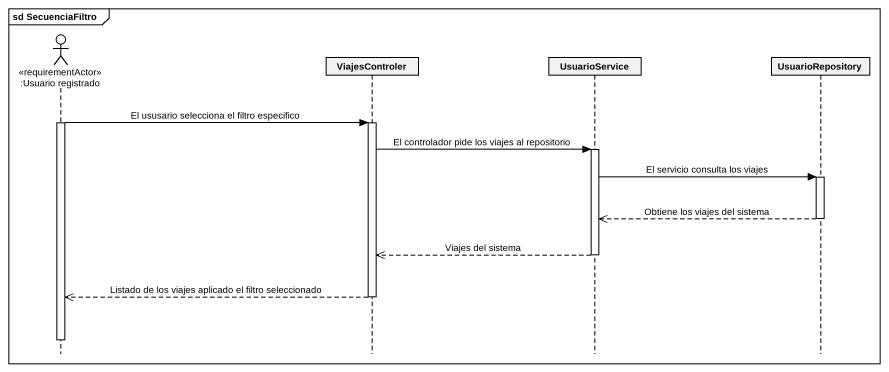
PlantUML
@startuml
mainframe sd SecuenciaFiltro
hide footbox
actor ":Usuario registrado" as Usuario_registrado <<requirementActor>>
participant ViajesControler
participant UsuarioService
participant UsuarioRepository

activate Usuario_registrado
Usuario_registrado -> ViajesControler : El ususario selecciona el filtro especifico
activate ViajesControler
ViajesControler -> UsuarioService : El controlador pide los viajes al repositorio
activate UsuarioService
UsuarioService -> UsuarioRepository : El servicio consulta los viajes
activate UsuarioRepository
UsuarioRepository -->> UsuarioService : Obtiene los viajes del sistema
deactivate UsuarioRepository
UsuarioService -->> ViajesControler : Viajes del sistema
deactivate UsuarioService
ViajesControler -->> Usuario_registrado : Listado de los viajes aplicado el filtro seleccionado
deactivate ViajesControler
deactivate Usuario_registrado
@enduml
